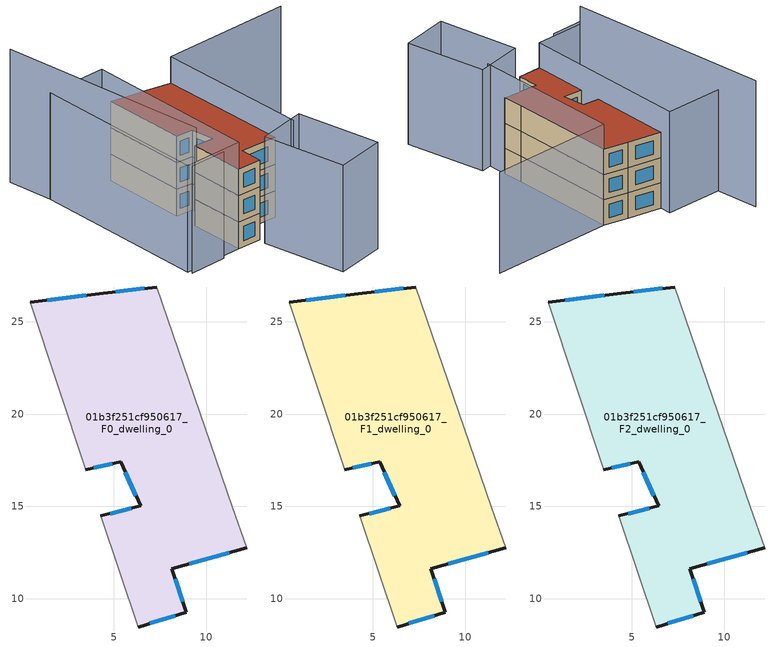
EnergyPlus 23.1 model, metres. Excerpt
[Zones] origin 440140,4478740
01b3f251cf950617_F0_dwelling_0
 floor ground (EU_floor_Construction): 7.33,26.89 11.41,14.98 12.18,12.76 8.13,11.63 8.92,9.28 6.32,8.47 4.3,14.49 6.45,15.03 5.36,17.41 3.46,16.99 0.47,26.07 4.42,26.55 z0
 wall outside (EU_wall_Construction): 6.32,8.47 8.92,9.28 8.13,11.63 12.18,12.76 / 3.46,16.99 5.36,17.41 6.45,15.03 4.3,14.49 / 7.33,26.89 4.42,26.55 0.47,26.07 z0:3
 wall adiabatic (EU_wall_Construction): 4.3,14.49 6.32,8.47 / 0.47,26.07 3.46,16.99 / 12.18,12.76 11.41,14.98 7.33,26.89 z0:3
 window (EU_Window_Construction): 9.08,11.89 11.24,12.5 / 8.73,9.83 8.32,11.08 / 6.93,8.66 8.31,9.09 / 5.94,14.9 4.8,14.62 / 5.62,16.85 6.19,15.59 / 3.91,17.09 4.92,17.31 / 3.49,26.44 1.4,26.18 / 6.65,26.81 5.1,26.63 z0.7:2.3
01b3f251cf950617_F1_dwelling_0
 floor to 01b3f251cf950617_F0_dwelling_0 (EU_floor_Construction): 7.33,26.89 11.41,14.98 12.18,12.76 8.13,11.63 8.92,9.28 6.32,8.47 4.3,14.49 6.45,15.03 5.36,17.41 3.46,16.99 0.47,26.07 4.42,26.55 z3
 wall outside (EU_wall_Construction): 6.32,8.47 8.92,9.28 8.13,11.63 12.18,12.76 / 3.46,16.99 5.36,17.41 6.45,15.03 4.3,14.49 / 7.33,26.89 4.42,26.55 0.47,26.07 z3:6
 wall adiabatic (EU_wall_Construction): 4.3,14.49 6.32,8.47 / 0.47,26.07 3.46,16.99 / 12.18,12.76 11.41,14.98 7.33,26.89 z3:6
 window (EU_Window_Construction): 9.08,11.89 11.24,12.5 / 8.73,9.83 8.32,11.08 / 6.93,8.66 8.31,9.09 / 5.94,14.9 4.8,14.62 / 5.62,16.85 6.19,15.59 / 3.91,17.09 4.92,17.31 / 3.49,26.44 1.4,26.18 / 6.65,26.81 5.1,26.63 z3.7:5.3
01b3f251cf950617_F2_dwelling_0
 floor to 01b3f251cf950617_F1_dwelling_0 (EU_floor_Construction): 7.33,26.89 11.41,14.98 12.18,12.76 8.13,11.63 8.92,9.28 6.32,8.47 4.3,14.49 6.45,15.03 5.36,17.41 3.46,16.99 0.47,26.07 4.42,26.55 z6
 wall outside (EU_wall_Construction): 6.32,8.47 8.92,9.28 8.13,11.63 12.18,12.76 / 3.46,16.99 5.36,17.41 6.45,15.03 4.3,14.49 / 7.33,26.89 4.42,26.55 0.47,26.07 z6:9
 wall adiabatic (EU_wall_Construction): 4.3,14.49 6.32,8.47 / 0.47,26.07 3.46,16.99 / 12.18,12.76 11.41,14.98 7.33,26.89 z6:9
 window (EU_Window_Construction): 9.08,11.89 11.24,12.5 / 8.73,9.83 8.32,11.08 / 6.93,8.66 8.31,9.09 / 5.94,14.9 4.8,14.62 / 5.62,16.85 6.19,15.59 / 3.91,17.09 4.92,17.31 / 3.49,26.44 1.4,26.18 / 6.65,26.81 5.1,26.63 z6.7:8.3
 roof outside (EU_roof_Construction): 8.92,9.28 8.13,11.63 12.18,12.76 11.41,14.98 7.33,26.89 4.42,26.55 0.47,26.07 3.46,16.99 5.36,17.41 6.45,15.03 4.3,14.49 6.32,8.47 z9
shading: 0.15,5.97 4.22,7.38 / 13.01,10.31 7.33,26.89 / 7.33,26.89 21.29,31.67 / 13.77,0.13 9.08,8.48 / 9.08,8.48 14.06,11.27 / 14.06,11.27 18.75,2.93 / 18.75,2.93 13.77,0.13 / 0.05,27.33 6.32,8.47 / 6.32,8.47 -0.17,6.31 / -0.17,6.31 -6.44,25.18 / -6.44,25.18 0.05,27.33 z0:12; -8.61,29.88 1.49,7.99 z0:15
[Building]
EU S2 Campaign: North Axis=0; Terrain=City; Solar Distribution=FullExterior
[Site:Location]
Madrid: Latitude=40.5; Longitude=-3.5; Time Zone=1; Elevation=609
[SizingPeriod:WeatherFileDays]
AnnualSizingPeriod: Begin Month=1; Begin Day of Month=1; End Month=12; End Day of Month=31; Day of Week for Start Day=Monday; Use Weather File Daylight Saving Period=No; Use Weather File Rain and Snow Indicators=No
[MATERIAL]
EU_InternalMass_Material: Roughness=MediumRough; Thickness=0.1; Conductivity=1; Density=1800; Specific Heat=900; Thermal Absorptance=0.9; Solar Absorptance=0.7; Visible Absorptance=0.7
[MATERIAL:NOMASS] Roughness=MediumRough; Thermal Absorptance=0.9; Solar Absorptance=0.7; Visible Absorptance=0.7
Name | Thermal Resistance
EU_wall_NoMass | 0.419739
EU_roof_NoMass | 0.352165
EU_floor_NoMass | 0.608284
[WINDOWMATERIAL:SIMPLEGLAZINGSYSTEM]
EU_Window_SimpleGlazing: UFactor=4.8352; Solar Heat Gain Coefficient=0.85; Visible Transmittance=0.85
[CONSTRUCTION]
EU_wall_Construction: EU_wall_NoMass
EU_roof_Construction: EU_roof_NoMass
EU_floor_Construction: EU_floor_NoMass
EU_Window_Construction: EU_Window_SimpleGlazing
EU_InternalMass_Construction: EU_InternalMass_Material
[ZONE] Type=1; Multiplier=1; Ceiling Height=autocalculate; Floor Area=autocalculate; Part of Total Floor Area=Yes
Name | Volume
01b3f251cf950617_F0_dwelling_0 | 322.255
01b3f251cf950617_F1_dwelling_0; 01b3f251cf950617_F2_dwelling_0 | 322.254
[INTERNALMASS] Construction=EU_InternalMass_Construction; Surface Area=107.418
Name | Zone or ZoneList
01b3f251cf950617_F0_dwelling_0_EU_InternalMass | 01b3f251cf950617_F0_dwelling_0
01b3f251cf950617_F1_dwelling_0_EU_InternalMass | 01b3f251cf950617_F1_dwelling_0
01b3f251cf950617_F2_dwelling_0_EU_InternalMass | 01b3f251cf950617_F2_dwelling_0
[OTHEREQUIPMENT] Fuel Type=Electricity; Design Level Calculation Method=Watts/Area; Power per Zone Floor Area=1; Fraction Latent=0; Fraction Radiant=0; Fraction Lost=0; Carbon Dioxide Generation Rate=0; EndUse Subcategory=EU_Step8_InternalGains
Name | Zone or ZoneList or Space or SpaceList | Schedule
EU_Step8_InternalGain_01b3f251cf950617_F0_dwelling_0_f000 | 01b3f251cf950617_F0_dwelling_0 | EU_Step8_GainSchedule_01b3f251cf950617_F0_dwelling_0_f000
EU_Step8_InternalGain_01b3f251cf950617_F1_dwelling_0_f000 | 01b3f251cf950617_F1_dwelling_0 | EU_Step8_GainSchedule_01b3f251cf950617_F1_dwelling_0_f000
EU_Step8_InternalGain_01b3f251cf950617_F2_dwelling_0_f000 | 01b3f251cf950617_F2_dwelling_0 | EU_Step8_GainSchedule_01b3f251cf950617_F2_dwelling_0_f000
[ZONEVENTILATION:DESIGNFLOWRATE] Schedule=EU_AlwaysOn; Design Flow Rate Calculation Method=AirChanges/Hour; Air Changes per Hour=0.703302; Ventilation Type=Natural; Fan Pressure Rise=0; Fan Total Efficiency=1; Constant Term Coefficient=1; Temperature Term Coefficient=0; Velocity Term Coefficient=0; Velocity Squared Term Coefficient=0; Minimum Indoor Temperature=-100; Maximum Indoor Temperature=100; Delta Temperature=-100; Minimum Outdoor Temperature=-100; Maximum Outdoor Temperature=100; Maximum Wind Speed=40
Name | Zone or ZoneList or Space or SpaceList
EU_ConstantAir_01b3f251cf950617_F0_dwelling_0 | 01b3f251cf950617_F0_dwelling_0
EU_ConstantAir_01b3f251cf950617_F1_dwelling_0 | 01b3f251cf950617_F1_dwelling_0
EU_ConstantAir_01b3f251cf950617_F2_dwelling_0 | 01b3f251cf950617_F2_dwelling_0
[HVACTEMPLATE:THERMOSTAT] Constant Heating Setpoint=20; Constant Cooling Setpoint=50
EU_HeatOnly_01b3f251cf950617_F0_dwelling_0; EU_HeatOnly_01b3f251cf950617_F1_dwelling_0; EU_HeatOnly_01b3f251cf950617_F2_dwelling_0
[HVACTEMPLATE:ZONE:IDEALLOADSAIRSYSTEM] System Availability Schedule=EU_AlwaysOn; Maximum Heating Supply Air Temperature=50; Minimum Cooling Supply Air Temperature=13; Maximum Heating Supply Air Humidity Ratio=0.0156; Minimum Cooling Supply Air Humidity Ratio=0.0077; Heating Limit=NoLimit; Cooling Limit=NoLimit; Heating Availability Schedule=EU_AlwaysOn; Cooling Availability Schedule=EU_CoolingOff; Dehumidification Control Type=ConstantSensibleHeatRatio; Cooling Sensible Heat Ratio=0.7; Dehumidification Setpoint=60; Humidification Control Type=None; Humidification Setpoint=30; Outdoor Air Method=None; Outdoor Air Flow Rate per Person=0.00944; Outdoor Air Flow Rate per Zone Floor Area=0; Outdoor Air Flow Rate per Zone=0; Demand Controlled Ventilation Type=None; Outdoor Air Economizer Type=NoEconomizer; Heat Recovery Type=None; Sensible Heat Recovery Effectiveness=0.7; Latent Heat Recovery Effectiveness=0.65
Name | Template Thermostat
01b3f251cf950617_F0_dwelling_0 | EU_HeatOnly_01b3f251cf950617_F0_dwelling_0
01b3f251cf950617_F1_dwelling_0 | EU_HeatOnly_01b3f251cf950617_F1_dwelling_0
01b3f251cf950617_F2_dwelling_0 | EU_HeatOnly_01b3f251cf950617_F2_dwelling_0
[SIZING:ZONE] Zone Cooling Design Supply Air Temperature Input Method=SupplyAirTemperature; Zone Cooling Design Supply Air Temperature=13; Zone Heating Design Supply Air Temperature Input Method=SupplyAirTemperature; Zone Heating Design Supply Air Temperature=50; Zone Cooling Design Supply Air Humidity Ratio=0.008; Zone Heating Design Supply Air Humidity Ratio=0.008; Cooling Design Air Flow Method=DesignDay; Cooling Design Air Flow Rate=0; Cooling Minimum Air Flow per Zone Floor Area=0.000762; Cooling Minimum Air Flow=0; Cooling Minimum Air Flow Fraction=0.2; Heating Design Air Flow Method=DesignDay; Heating Design Air Flow Rate=0; Heating Maximum Air Flow per Zone Floor Area=0.002032; Heating Maximum Air Flow=0.141576; Heating Maximum Air Flow Fraction=0.3; Account for Dedicated Outdoor Air System=No; Dedicated Outdoor Air System Control Strategy=NeutralSupplyAir; Dedicated Outdoor Air Low Setpoint Temperature for Design=autosize; Dedicated Outdoor Air High Setpoint Temperature for Design=autosize; Zone Load Sizing Method=Sensible Load Only No Latent Load; Zone Latent Cooling Design Supply Air Humidity Ratio Input Method=HumidityRatioDifference; Zone Cooling Design Supply Air Humidity Ratio Difference=0.005; Zone Latent Heating Design Supply Air Humidity Ratio Input Method=HumidityRatioDifference; Zone Humidification Design Supply Air Humidity Ratio Difference=0.005
01b3f251cf950617_F0_dwelling_0; 01b3f251cf950617_F1_dwelling_0; 01b3f251cf950617_F2_dwelling_0
[SCHEDULE:CONSTANT]
Name | Hourly Value
EU_AlwaysOn | 1
EU_CoolingOff | 0
[SCHEDULE:FILE] Column Number=1; Rows to Skip at Top=0; Number of Hours of Data=8760; Column Separator=Comma; Interpolate to Timestep=No; Minutes per Item=60; Adjust Schedule for Daylight Savings=Yes
Name | File
EU_Step8_GainSchedule_01b3f251cf950617_F0_dwelling_0_f000 | ../../schedules/01b3f251cf950617/01b3f251cf950617_F0_dwelling_0_f000_gain.csv
EU_Step8_GainSchedule_01b3f251cf950617_F1_dwelling_0_f000 | ../../schedules/01b3f251cf950617/01b3f251cf950617_F1_dwelling_0_f000_gain.csv
EU_Step8_GainSchedule_01b3f251cf950617_F2_dwelling_0_f000 | ../../schedules/01b3f251cf950617/01b3f251cf950617_F2_dwelling_0_f000_gain.csv
